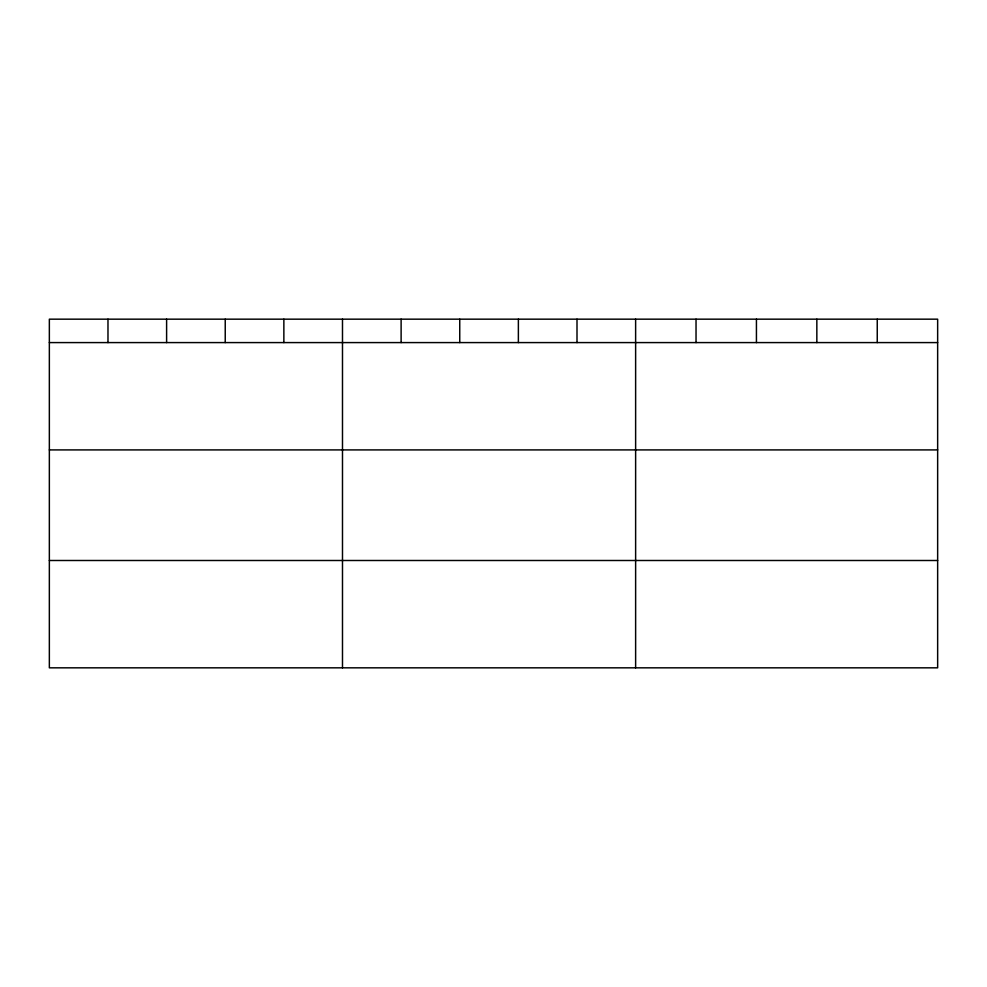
<?xml version="1.0" encoding="UTF-8"?>
<svg xmlns="http://www.w3.org/2000/svg" width="987" height="987" viewBox="0 0 987 987"><rect width="100%" height="100%" fill="white"/><g stroke="black" fill="none" stroke-linecap="round" stroke-linejoin="round"><path stroke-width="1.48" d="M937.65 449.912L937.65 319.171L49.35 319.171L49.35 667.829L937.65 667.829L937.65 449.912L49.35 449.912M49.35 342.588L937.65 342.588M49.35 560.493L937.65 560.493M877.246 319.171L877.246 342.588M816.841 319.171L816.841 342.588M756.437 319.171L756.437 342.588M696.032 319.171L696.032 342.588M635.628 319.171L635.628 667.829M577 319.171L577 342.588M518.372 319.171L518.372 342.588M459.745 319.171L459.745 342.588M401.117 319.171L401.117 342.588M342.489 319.171L342.489 667.829M283.861 319.171L283.861 342.588M225.233 319.171L225.233 342.588M166.606 319.171L166.606 342.588M107.978 319.171L107.978 342.588"/></g></svg>
